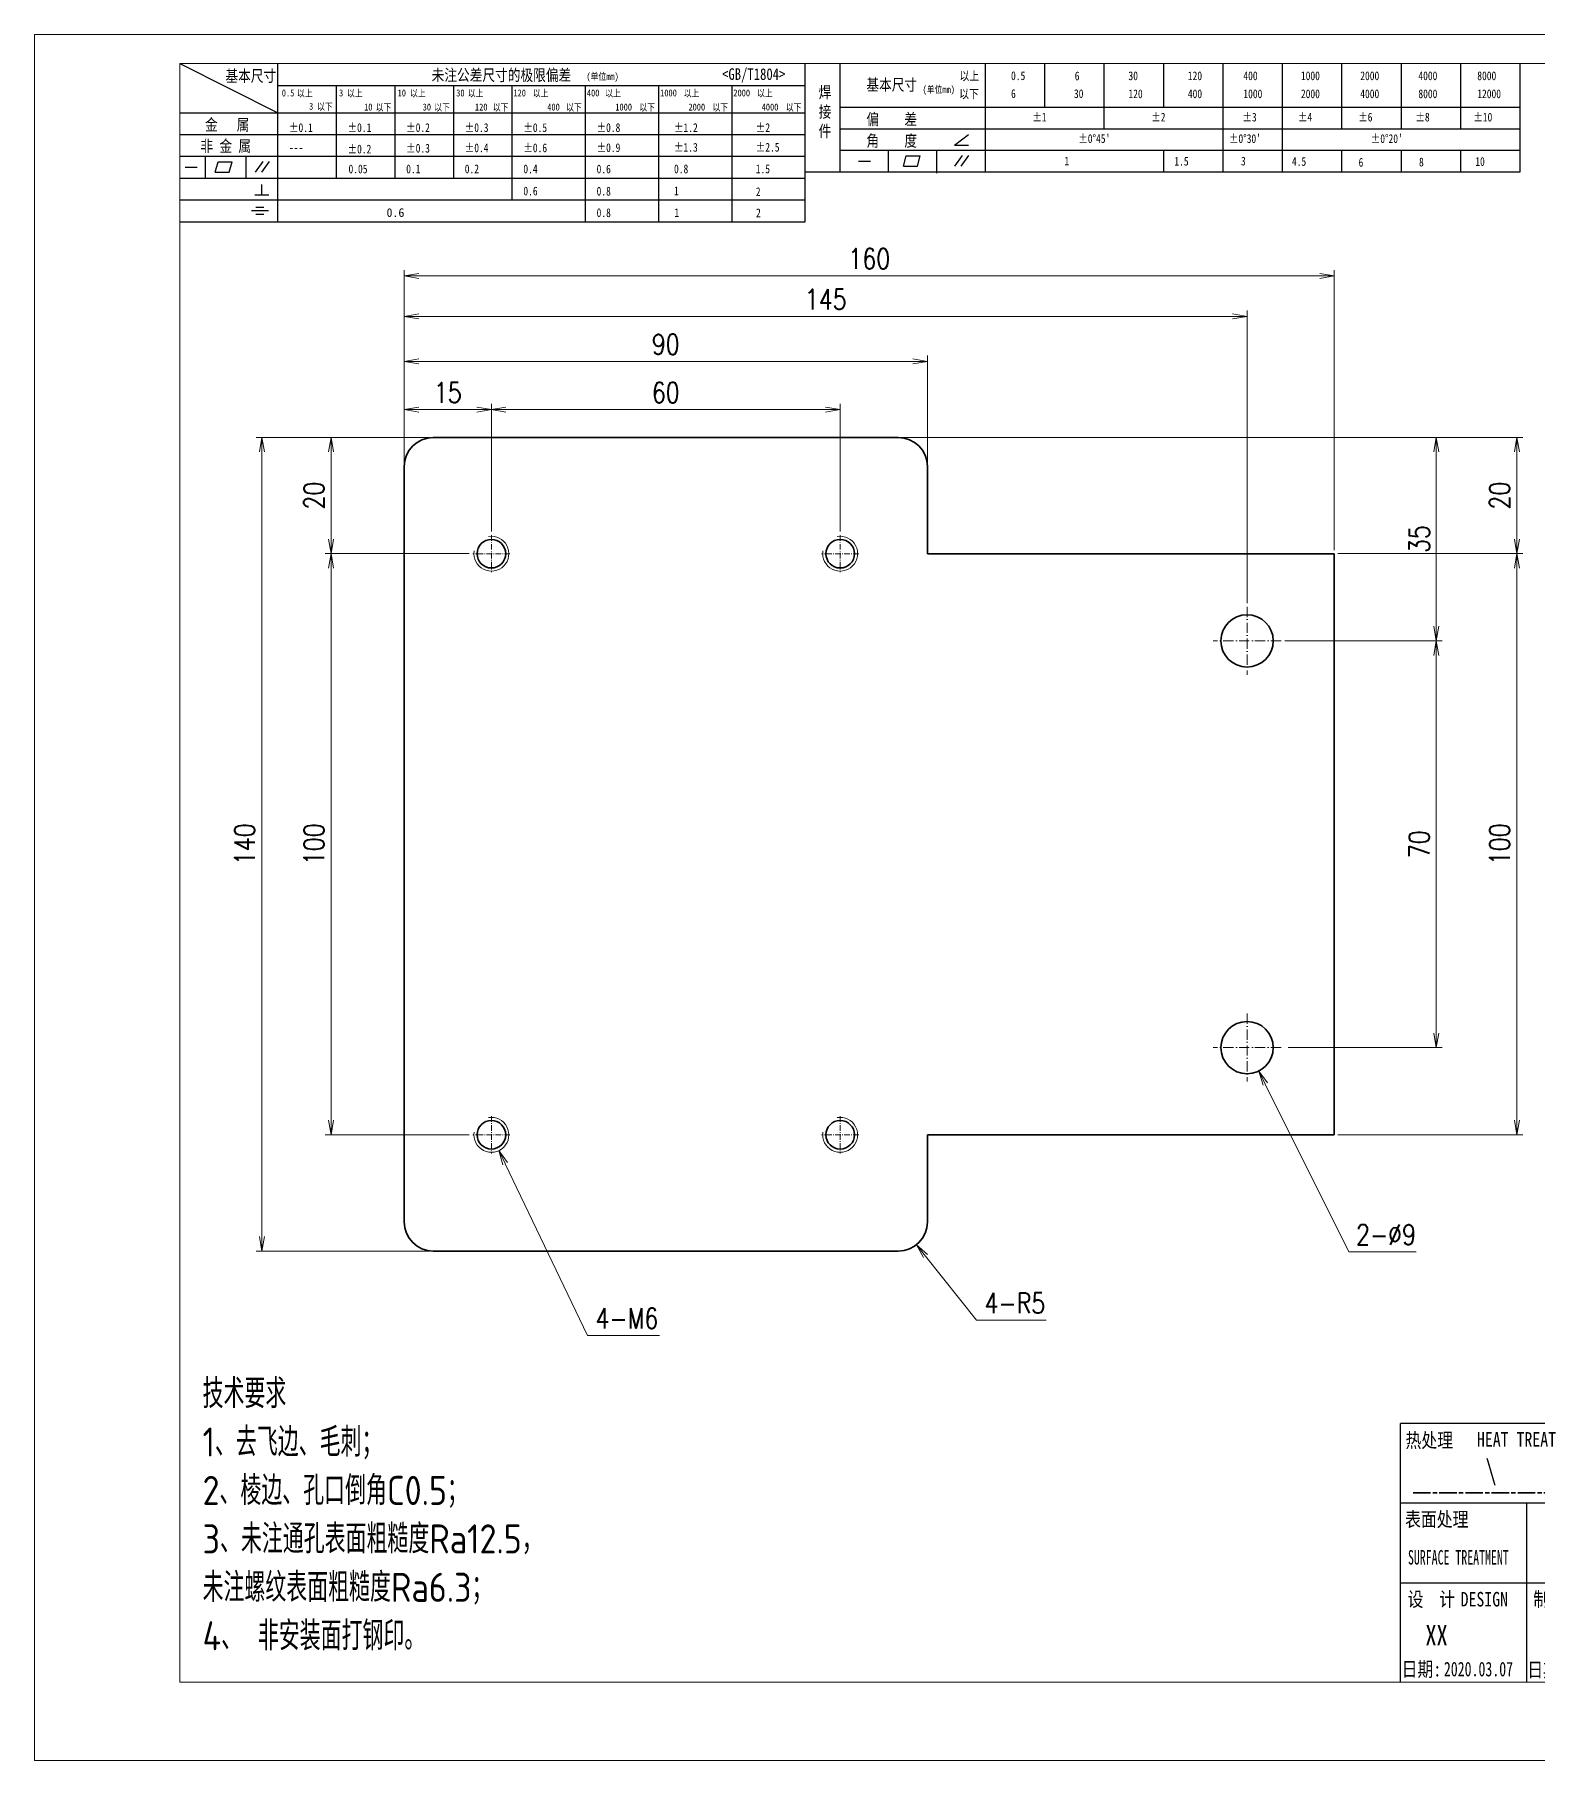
# Model space of a CAD drawing. Header units: millimetres. Extents: x 1333 to 78972, y -42879 to -5704.
# Drawn here: x 71804.2 to 72062.7, y -20114.1 to -19817.1 of the extents above; entities that cross this region are included whole.
import ezdxf
from ezdxf.enums import TextEntityAlignment as Align

# ---------------------------------------------------------------- set-up
doc = ezdxf.new("R2010")
doc.units = ezdxf.units.MM
doc.header["$LTSCALE"] = 0.5
doc.linetypes.add('AM_ISO08W050x2', pattern=[9, 6, -0.75, 1.5, -0.75])
doc.linetypes.add('DASHDOT', pattern=[18.5, 12, -3, 0.5, -3])
for name, color, linetype, lineweight in [('中心线', 2, 'AM_ISO08W050x2', 18), ('图框', 7, 'Continuous', 18), ('标注线', 3, 'Continuous', 18), ('热处理', 7, 'Continuous', 20), ('粗实线', 7, 'Continuous', 35), ('粗点划线', 6, 'AM_ISO08W050x2', 35), ('细实线', 3, 'Continuous', 18)]:
    doc.layers.add(name, color=color, linetype=linetype, lineweight=lineweight)
doc.layers.add('图框文字', color=7, linetype='Continuous')
doc.layers.add('打印', color=7, linetype='Continuous', lineweight=15, plot=False)
doc.layers.add('打印-禁用', color=7, linetype='Continuous', lineweight=15, plot=False)
doc.styles.add('DIM', font='romans.shx', dxfattribs={"width": 0.8, "bigfont": 'bigfont.shx'})
doc.styles.add('国标', font='simfang.ttf', dxfattribs={"width": 0.8})
doc.styles.add('机械长仿宋', font='gbenor.shx', dxfattribs={"height": 1, "bigfont": 'gbcbig.shx'})
doc.dimstyles.new('XR 1-1$0', dxfattribs={"dimtxt": 3.5, "dimasz": 2.5, "dimexe": 1, "dimexo": 0.625, "dimgap": 1.2, "dimtad": 1, "dimzin": 9, "dimdsep": 46, "dimtxsty": 'DIM', "dimblk": 'OPEN', "dimcen": 0, "dimclrd": 8, "dimclre": 8, "dimclrt": 2, "dimazin": 2, "dimtfac": 0.5, "dimtmove": 0, "dimatfit": 3, "dimldrblk": 'OPEN', "dimfxl": 1, "dimtolj": 2, "dimlwd": 18, "dimlwe": 18, "dimarcsym": 0})
doc.dimstyles.new('XR 1-1$3', dxfattribs={"dimtxt": 3.5, "dimasz": 2.5, "dimexe": 1, "dimexo": 0.625, "dimgap": 1.2, "dimtad": 1, "dimtoh": 1, "dimdsep": 46, "dimtxsty": 'DIM', "dimblk": 'OPEN', "dimcen": 0, "dimclrd": 8, "dimclre": 8, "dimclrt": 2, "dimazin": 2, "dimtfac": 0.5, "dimtofl": 0, "dimtmove": 0, "dimatfit": 3, "dimldrblk": 'OPEN', "dimfxl": 1, "dimtolj": 2, "dimlwd": 18, "dimlwe": 18, "dimarcsym": 0})
doc.dimstyles.new('XR 1-1$4', dxfattribs={"dimtxt": 3.5, "dimasz": 2.5, "dimexe": 1, "dimexo": 0.625, "dimgap": 1.2, "dimtad": 1, "dimtoh": 1, "dimdsep": 46, "dimtxsty": 'DIM', "dimblk": 'OPEN', "dimcen": 0, "dimclrd": 8, "dimclre": 8, "dimclrt": 2, "dimazin": 2, "dimtfac": 0.5, "dimtofl": 0, "dimtmove": 0, "dimatfit": 3, "dimldrblk": 'OPEN', "dimfxl": 1, "dimtolj": 2, "dimlwd": 18, "dimlwe": 18, "dimarcsym": 0})

# ---------------------------------------------------------------- blocks, each defined once
blk = doc.blocks.new('GZDEH零件A3图框V01版')
at = {"layer": '图框', "linetype": 'Continuous'}
for p, q in [((2882.49, -1554.46), (2882.49, -1832.96)), ((3272.49, -1554.46), (2882.49, -1554.46)), ((2882.49, -1832.96), (3272.49, -1832.96))]:
    blk.add_line(p, q, dxfattribs=at)
at = {"layer": '图框文字', "color": 9}
for p, q in [((2882.49, -1554.46), (2899.37, -1562.92)), ((2899.37, -1581.67), (2899.37, -1554.46)), ((2990.09, -1581.67), (2990.09, -1554.46)), ((2996.09, -1573.08), (2996.09, -1554.46)), ((3021.09, -1561.98), (3021.09, -1554.46)), ((3031.31, -1561.98), (3031.31, -1554.46)), ((3041.53, -1561.98), (3041.53, -1554.46)), ((3051.75, -1561.98), (3051.75, -1554.46)), ((3061.98, -1561.98), (3061.98, -1554.46)), ((3072.2, -1561.98), (3072.2, -1554.46)), ((3082.42, -1561.98), (3082.42, -1554.46)), ((3092.64, -1561.98), (3092.64, -1554.46)), ((3102.86, -1561.98), (3102.86, -1554.46)), ((3113.09, -1573.08), (3113.09, -1554.46)), ((2899.37, -1558.24), (2990.09, -1558.24)), ((2909.45, -1574.17), (2909.45, -1558.24)), ((2919.53, -1574.17), (2919.53, -1558.24)), ((2929.61, -1574.17), (2929.61, -1558.24)), ((2939.69, -1577.92), (2939.69, -1558.24)), ((2952.29, -1581.67), (2952.29, -1558.24)), ((2964.89, -1581.67), (2964.89, -1558.24)), ((2977.49, -1581.67), (2977.49, -1558.24)), ((2996.09, -1561.98), (3113.09, -1561.98)), ((3021.09, -1573.08), (3021.09, -1561.98)), ((3041.53, -1565.68), (3041.53, -1561.98)), ((3061.98, -1573.08), (3061.98, -1561.98)), ((3072.2, -1573.08), (3072.2, -1561.98)), ((3082.42, -1565.68), (3082.42, -1561.98)), ((3092.64, -1565.68), (3092.64, -1561.98)), ((3102.86, -1565.68), (3102.86, -1561.98)), ((2882.49, -1562.92), (2990.09, -1562.92)), ((2882.49, -1566.67), (2990.09, -1566.67)), ((2996.09, -1565.68), (3113.09, -1565.68)), ((3015.75, -1568.51), (3018.15, -1566.66)), ((2882.49, -1570.42), (2990.09, -1570.42)), ((2886.92, -1574.12), (2886.92, -1570.42)), ((2893.91, -1574.12), (2893.91, -1570.42)), ((2996.09, -1569.38), (3113.09, -1569.38)), ((3004.42, -1573.08), (3004.42, -1569.38)), ((3006.97, -1572.12), (3007.45, -1570.33)), ((3007.45, -1570.33), (3009.86, -1570.33)), ((3009.39, -1572.12), (3009.86, -1570.33)), ((3012.75, -1573.08), (3012.75, -1569.38)), ((3015.75, -1568.51), (3018.15, -1568.51)), ((3015.81, -1572.12), (3017.15, -1570.26)), ((3016.89, -1572.12), (3018.23, -1570.26)), ((3051.75, -1573.08), (3051.75, -1569.38)), ((3082.42, -1573.08), (3082.42, -1569.48)), ((3092.64, -1573.08), (3092.64, -1569.38)), ((3102.86, -1573.08), (3102.86, -1569.38)), ((2883.43, -1572.27), (2885.49, -1572.27)), ((2888.59, -1573.16), (2889.07, -1571.37)), ((2888.59, -1573.16), (2891, -1573.16)), ((2889.07, -1571.37), (2891.48, -1571.37)), ((2891, -1573.16), (2891.48, -1571.37)), ((2895.52, -1573.16), (2896.85, -1571.3)), ((2896.6, -1573.16), (2897.94, -1571.3)), ((2990.09, -1573.08), (3113.09, -1573.08)), ((2999.26, -1571.23), (3001.32, -1571.23)), ((3006.97, -1572.12), (3009.39, -1572.12)), ((3012.75, -1573.33), (3012.75, -1573.08)), ((2882.49, -1574.17), (2990.09, -1574.17)), ((2895.42, -1577.05), (2897.81, -1577.05)), ((2896.58, -1577.05), (2896.58, -1575.28)), ((2882.49, -1577.92), (2990.09, -1577.92)), ((2894.79, -1579.77), (2897.77, -1579.77)), ((2895.57, -1579.17), (2896.92, -1579.17)), ((2882.49, -1581.67), (2990.09, -1581.67)), ((2895.57, -1580.37), (2896.93, -1580.37)), ((3272.49, -1788.46), (3092.49, -1788.46)), ((3181.99, -1802.21), (3092.49, -1802.21)), ((3114.17, -1802.21), (3114.17, -1815.96)), ((3181.99, -1815.96), (3092.49, -1815.96)), ((3114.17, -1815.96), (3114.17, -1832.96)), ((3114.17, -1815.96), (3114.17, -1832.96))]:
    blk.add_line(p, q, dxfattribs=at)
at = {"layer": '图框文字', "color": 7}
blk.add_line((3272.49, -1788.46), (3092.49, -1788.46), dxfattribs=at)
at = {"layer": '图框文字', "color": 9, "linetype": 'Continuous'}
blk.add_line((3092.49, -1832.96), (3092.49, -1788.46), dxfattribs=at)
at = {"layer": '打印-禁用', "linetype": 'Continuous'}
for p, q in [((2857.49, -1549.46), (2857.49, -1846.46)), ((3277.49, -1549.46), (2857.49, -1549.46)), ((2857.49, -1846.46), (3277.49, -1846.46))]:
    blk.add_line(p, q, dxfattribs=at)
at = {"layer": '图框文字', "color": 9, "style": '国标'}
for s, height, width, p in [('基本尺寸', 2, 0.8, (2890.33, -1557.58)), ('未注公差尺寸的极限偏差', 2, 0.8, (2925.81, -1557.44)), ('<GB/T1804>', 2, 0.8, (2975.78, -1557.27)), ('以上', 1.5, 0.8, (3016.64, -1557.33)), ('0.5', 1.5, 0.8, (3025.49, -1557.3)), ('6', 1.5, 0.8, (3036.45, -1557.34)), ('30', 1.5, 0.8, (3045.69, -1557.31)), ('120', 1.5, 0.8, (3055.91, -1557.31)), ('400', 1.5, 0.8, (3065.46, -1557.31)), ('1000', 1.5, 0.8, (3075.36, -1557.31)), ('2000', 1.5, 0.8, (3085.57, -1557.31)), ('4000', 1.5, 0.8, (3095.57, -1557.31)), ('8000', 1.5, 0.8, (3105.7, -1557.31)), ('30', 1.2, 0.8, (2930.04, -1560.11)), ('基本尺寸', 2, 0.8, (3000.6, -1559.1)), ('以下', 1.5, 0.8, (3016.58, -1560.43)), ('6', 1.5, 0.8, (3025.49, -1560.38)), ('30', 1.5, 0.8, (3036.31, -1560.39)), ('120', 1.5, 0.8, (3045.69, -1560.41)), ('400', 1.5, 0.8, (3055.91, -1560.41)), ('1000', 1.5, 0.8, (3065.46, -1560.41)), ('2000', 1.5, 0.8, (3075.36, -1560.41)), ('4000', 1.5, 0.8, (3085.57, -1560.41)), ('8000', 1.5, 0.8, (3095.57, -1560.41)), ('12000', 1.5, 0.8, (3105.7, -1560.41)), ('金   属', 2, 0.8, (2886.82, -1565.98)), ('±0.1', 1.5, 0.8, (2901.27, -1566.23)), ('±0.1', 1.5, 0.8, (2911.35, -1566.23)), ('±0.2', 1.5, 0.8, (2921.43, -1566.23)), ('±0.3', 1.5, 0.8, (2931.51, -1566.23)), ('±0.5', 1.5, 0.8, (2941.59, -1566.23)), ('±0.8', 1.5, 0.8, (2954.19, -1566.23)), ('±1.2', 1.5, 0.8, (2967.51, -1566.23)), ('±2', 1.5, 0.8, (2981.58, -1566.23)), ('偏    差', 2, 0.8, (3000.6, -1565.04)), ('±1', 1.5, 0.8, (3029.16, -1564.42)), ('±2', 1.5, 0.8, (3049.61, -1564.42)), ('±3', 1.5, 0.8, (3065.3, -1564.42)), ('±4', 1.5, 0.8, (3074.85, -1564.42)), ('±6', 1.5, 0.8, (3085.22, -1564.42)), ('±8', 1.5, 0.8, (3095.06, -1564.42)), ('±10', 1.5, 0.8, (3105.02, -1564.42)), ('非 金 属', 2, 0.8, (2886.02, -1569.65)), ('±0.3', 1.5, 0.8, (2921.43, -1569.77)), ('±0.4', 1.5, 0.8, (2931.51, -1569.71)), ('±0.6', 1.5, 0.8, (2941.59, -1569.71)), ('±0.9', 1.5, 0.8, (2954.19, -1569.68)), ('±1.3', 1.5, 0.8, (2967.51, -1569.62)), ('±2.5', 1.5, 0.8, (2981.58, -1569.61)), ('角    度', 2, 0.8, (3000.6, -1568.74)), ("±0%%D45'", 1.5, 0.8, (3037.06, -1568.12)), ("±0%%D30'", 1.5, 0.8, (3062.98, -1568.12)), ("±0%%D20'", 1.5, 0.8, (3087.38, -1568.12)), ('---', 1.5, 0.8, (2901.27, -1569.65)), ('±0.2', 1.5, 0.8, (2911.35, -1569.92)), ('1', 1.5, 0.8, (3034.69, -1571.98)), ('1.5', 1.5, 0.8, (3053.59, -1572.01)), ('3', 1.5, 0.8, (3065.05, -1571.98)), ('4.5', 1.5, 0.8, (3073.82, -1572.05)), ('6', 1.5, 0.8, (3085.28, -1572.19)), ('8', 1.5, 0.8, (3095.68, -1572.15)), ('10', 1.5, 0.8, (3105.36, -1572.06)), ('0.1', 1.5, 0.8, (2921.43, -1573.34)), ('0.2', 1.5, 0.8, (2931.51, -1573.33)), ('0.4', 1.5, 0.8, (2941.59, -1573.33)), ('0.6', 1.5, 0.8, (2954.19, -1573.35)), ('0.8', 1.5, 0.8, (2967.51, -1573.33)), ('1.5', 1.5, 0.8, (2981.58, -1573.34)), ('0.6', 1.5, 0.8, (2941.59, -1577.14)), ('0.8', 1.5, 0.8, (2954.19, -1577.17)), ('1', 1.5, 0.8, (2967.51, -1577.12)), ('2', 1.5, 0.8, (2981.58, -1577.26)), ('0.8', 1.5, 0.8, (2954.19, -1580.87)), ('1', 1.5, 0.8, (2967.59, -1580.86)), ('2', 1.5, 0.8, (2981.62, -1580.89)), ('热处理', 2.5, 0.8, (3093.35, -1792.61)), ('表面处理', 2.5, 0.8, (3093.27, -1806.21)), ('SURFACE TREATMENT', 2.5, 0.6, (3093.77, -1812.75)), (' DESIGN', 2.5, 0.8, (3101.47, -1819.96))]:
    blk.add_text(s, height=height, dxfattribs=dict(at, width=width)).set_placement(p)
at = {"layer": '图框文字', "color": 9, "lineweight": 15, "style": '国标', "width": 0.8}
for s, p in [('(单位mm)', (2952.44, -1557.27)), ('0.5', (2900.03, -1560.11)), ('以上', (2902.64, -1560.16)), ('3', (2909.88, -1560.11)), ('以上', (2911.25, -1560.16)), ('10', (2919.96, -1560.11)), ('以上', (2922.09, -1560.16)), ('以上', (2932.02, -1560.16)), ('120', (2939.88, -1560.11)), ('以上', (2943.21, -1560.16)), ('400', (2952.52, -1560.11)), ('以上', (2955.68, -1560.16)), ('1000', (2965.12, -1560.11)), ('以上', (2969.16, -1560.16)), ('2000', (2977.72, -1560.11)), ('以上', (2981.8, -1560.16)), ('(单位mm)', (3010.27, -1559.51)), ('3', (2904.73, -1562.41)), ('以下', (2906.1, -1562.46)), ('10', (2914.19, -1562.54)), ('以下', (2916.18, -1562.59)), ('30', (2924.27, -1562.54)), ('以下', (2926.26, -1562.59)), ('120', (2933.26, -1562.54)), ('以下', (2936.34, -1562.59)), ('400', (2945.7, -1562.54)), ('以下', (2948.94, -1562.59)), ('1000', (2957.41, -1562.54)), ('以下', (2961.54, -1562.59)), ('2000', (2969.99, -1562.54)), ('以下', (2974.14, -1562.59)), ('4000', (2982.59, -1562.54)), ('以下', (2986.74, -1562.59))]:
    blk.add_text(s, height=1.2, dxfattribs=at).set_placement(p)
at = {"layer": '图框文字', "color": 9, "lineweight": 13, "style": '国标'}
blk.add_text('0.6', height=1.5, dxfattribs=at).set_placement((2918.05, -1580.85))
at = {"layer": '图框文字', "color": 9, "style": '国标', "width": 0.8}
for s, p in [('HEAT TREAT', (3112.45, -1792.46)), ('设  计', (3097.79, -1819.96)), ('制  图', (3119.43, -1819.96)), ('日期:', (3096.09, -1832)), ('日期:', (3117.71, -1832.1))]:
    blk.add_text(s, height=2.5, dxfattribs=at).set_placement(p, align=Align.CENTER)
at = {"layer": '图框文字', "color": 9, "style": '国标'}
for s, insert, char_height, width, attachment_point in [('焊\\P接\\P件', (2992.39, -1558.41), 2, 3.1877, 1), ('0.05', (2911.51, -1573.37), 1.5, 5.1982, 7)]:
    blk.add_mtext(s, dxfattribs=dict(at, insert=insert, char_height=char_height, width=width, attachment_point=attachment_point))
blk = doc.blocks.new('DEH A3')
at = {"layer": '图框'}
blk.add_blockref('GZDEH零件A3图框V01版', (-2857.49, 1846.46), dxfattribs=at)
blk = doc.blocks.new('_Open')
at = {"color": 0, "linetype": 'ByBlock', "lineweight": -2}
for p, q in [((-1, 0.17), (0, 0)), ((-1, -0.17), (0, 0)), ((0, 0), (-1, 0))]:
    blk.add_line(p, q, dxfattribs=at)
blk = doc.blocks.new('*D909')
at = {"layer": 'Defpoints', "color": 0, "transparency": 16777216}
for p in [(72027.78, -19858.6), (71867.78, -19891.4), (72027.78, -19906.4)]:
    blk.add_point(p, dxfattribs=at)
at = {"layer": '标注线', "color": 8, "lineweight": 18, "transparency": 16777216}
for p, q in [((71867.78, -19890.78), (71867.78, -19857.6)), ((71870.28, -19858.6), (72025.28, -19858.6)), ((72027.78, -19905.78), (72027.78, -19857.6))]:
    blk.add_line(p, q, dxfattribs=at)
at = {"layer": '标注线', "color": 8, "lineweight": 18, "transparency": 16777216, "xscale": 2.5, "yscale": 2.5, "zscale": 2.5, "rotation": 180}
blk.add_blockref('_Open', (71867.78, -19858.6), dxfattribs=at)
at = {"layer": '标注线', "color": 8, "lineweight": 18, "transparency": 16777216, "xscale": 2.5, "yscale": 2.5, "zscale": 2.5}
blk.add_blockref('_Open', (72027.78, -19858.6), dxfattribs=at)
at = {"layer": '标注线', "color": 2, "transparency": 16777216, "insert": (71947.78, -19855.65), "char_height": 3.5, "attachment_point": 5, "style": 'DIM'}
blk.add_mtext('\\A2;160', dxfattribs=at)
blk = doc.blocks.new('*D910')
at = {"layer": 'Defpoints', "color": 0, "transparency": 16777216}
for p in [(71957.78, -19873.31), (71867.78, -19891.84), (71957.78, -19891.84)]:
    blk.add_point(p, dxfattribs=at)
at = {"layer": '标注线', "color": 8, "lineweight": 18, "transparency": 16777216}
for p, q in [((71867.78, -19891.21), (71867.78, -19872.31)), ((71870.28, -19873.31), (71955.28, -19873.31)), ((71957.78, -19891.21), (71957.78, -19872.31))]:
    blk.add_line(p, q, dxfattribs=at)
at = {"layer": '标注线', "color": 8, "lineweight": 18, "transparency": 16777216, "xscale": 2.5, "yscale": 2.5, "zscale": 2.5, "rotation": 180}
blk.add_blockref('_Open', (71867.78, -19873.31), dxfattribs=at)
at = {"layer": '标注线', "color": 8, "lineweight": 18, "transparency": 16777216, "xscale": 2.5, "yscale": 2.5, "zscale": 2.5}
blk.add_blockref('_Open', (71957.78, -19873.31), dxfattribs=at)
at = {"layer": '标注线', "color": 2, "transparency": 16777216, "insert": (71912.78, -19870.36), "char_height": 3.5, "attachment_point": 5, "style": 'DIM'}
blk.add_mtext('\\A2;90', dxfattribs=at)
blk = doc.blocks.new('*D911')
at = {"layer": 'Defpoints', "color": 0, "transparency": 16777216}
for p in [(71882.78, -19881.62), (71867.78, -19891.84), (71882.78, -19903.21)]:
    blk.add_point(p, dxfattribs=at)
at = {"layer": '标注线', "color": 8, "lineweight": 18, "transparency": 16777216}
for p, q in [((71867.78, -19891.21), (71867.78, -19880.62)), ((71882.78, -19902.58), (71882.78, -19880.62)), ((71870.28, -19881.62), (71880.28, -19881.62))]:
    blk.add_line(p, q, dxfattribs=at)
at = {"layer": '标注线', "color": 8, "lineweight": 18, "transparency": 16777216, "xscale": 2.5, "yscale": 2.5, "zscale": 2.5, "rotation": 180}
blk.add_blockref('_Open', (71867.78, -19881.62), dxfattribs=at)
at = {"layer": '标注线', "color": 8, "lineweight": 18, "transparency": 16777216, "xscale": 2.5, "yscale": 2.5, "zscale": 2.5}
blk.add_blockref('_Open', (71882.78, -19881.62), dxfattribs=at)
at = {"layer": '标注线', "color": 2, "transparency": 16777216, "insert": (71875.28, -19878.67), "char_height": 3.5, "attachment_point": 5, "style": 'DIM'}
blk.add_mtext('\\A2;15', dxfattribs=at)
blk = doc.blocks.new('*D912')
at = {"layer": 'Defpoints', "color": 0, "transparency": 16777216}
for p in [(71942.78, -19881.62), (71882.78, -19903.21), (71942.78, -19903.21)]:
    blk.add_point(p, dxfattribs=at)
at = {"layer": '标注线', "color": 8, "lineweight": 18, "transparency": 16777216}
for p, q in [((71882.78, -19902.58), (71882.78, -19880.62)), ((71942.78, -19902.58), (71942.78, -19880.62)), ((71885.28, -19881.62), (71940.28, -19881.62))]:
    blk.add_line(p, q, dxfattribs=at)
at = {"layer": '标注线', "color": 8, "lineweight": 18, "transparency": 16777216, "xscale": 2.5, "yscale": 2.5, "zscale": 2.5, "rotation": 180}
blk.add_blockref('_Open', (71882.78, -19881.62), dxfattribs=at)
at = {"layer": '标注线', "color": 8, "lineweight": 18, "transparency": 16777216, "xscale": 2.5, "yscale": 2.5, "zscale": 2.5}
blk.add_blockref('_Open', (71942.78, -19881.62), dxfattribs=at)
at = {"layer": '标注线', "color": 2, "transparency": 16777216, "insert": (71912.78, -19878.67), "char_height": 3.5, "attachment_point": 5, "style": 'DIM'}
blk.add_mtext('\\A2;60', dxfattribs=at)
blk = doc.blocks.new('*D913')
at = {"layer": 'Defpoints', "color": 0, "transparency": 16777216}
for p in [(72012.78, -19865.58), (71867.78, -19891.4), (72012.78, -19915.55)]:
    blk.add_point(p, dxfattribs=at)
at = {"layer": '标注线', "color": 8, "lineweight": 18, "transparency": 16777216}
for p, q in [((71867.78, -19890.78), (71867.78, -19864.58)), ((71870.28, -19865.58), (72010.28, -19865.58)), ((72012.78, -19914.93), (72012.78, -19864.58))]:
    blk.add_line(p, q, dxfattribs=at)
at = {"layer": '标注线', "color": 8, "lineweight": 18, "transparency": 16777216, "xscale": 2.5, "yscale": 2.5, "zscale": 2.5, "rotation": 180}
blk.add_blockref('_Open', (71867.78, -19865.58), dxfattribs=at)
at = {"layer": '标注线', "color": 8, "lineweight": 18, "transparency": 16777216, "xscale": 2.5, "yscale": 2.5, "zscale": 2.5}
blk.add_blockref('_Open', (72012.78, -19865.58), dxfattribs=at)
at = {"layer": '标注线', "color": 2, "transparency": 16777216, "insert": (71940.28, -19862.63), "char_height": 3.5, "attachment_point": 5, "style": 'DIM'}
blk.add_mtext('\\A2;145', dxfattribs=at)
blk = doc.blocks.new('*D914')
at = {"layer": 'Defpoints', "color": 0, "transparency": 16777216}
for p in [(71855.2, -19886.4), (71872.78, -19886.4), (71879.58, -19906.4)]:
    blk.add_point(p, dxfattribs=at)
at = {"layer": '标注线', "color": 8, "lineweight": 18, "transparency": 16777216}
for p, q in [((71872.15, -19886.4), (71854.2, -19886.4)), ((71855.2, -19903.9), (71855.2, -19888.9)), ((71878.96, -19906.4), (71854.2, -19906.4))]:
    blk.add_line(p, q, dxfattribs=at)
at = {"layer": '标注线', "color": 8, "lineweight": 18, "transparency": 16777216, "xscale": 2.5, "yscale": 2.5, "zscale": 2.5}
for p, rotation in [((71855.2, -19886.4), 90), ((71855.2, -19906.4), 270)]:
    blk.add_blockref('_Open', p, dxfattribs=dict(at, rotation=rotation))
at = {"layer": '标注线', "color": 2, "transparency": 16777216, "insert": (71852.25, -19896.4), "char_height": 3.5, "attachment_point": 5, "rotation": 90, "style": 'DIM'}
blk.add_mtext('\\A2;20', dxfattribs=at)
blk = doc.blocks.new('*D915')
at = {"layer": 'Defpoints', "color": 0, "transparency": 16777216}
for p in [(71879.58, -19906.4), (71855.2, -20006.4), (71879.58, -20006.4)]:
    blk.add_point(p, dxfattribs=at)
at = {"layer": '标注线', "color": 8, "lineweight": 18, "transparency": 16777216}
for p, q in [((71878.96, -19906.4), (71854.2, -19906.4)), ((71855.2, -19908.9), (71855.2, -20003.9)), ((71878.96, -20006.4), (71854.2, -20006.4))]:
    blk.add_line(p, q, dxfattribs=at)
at = {"layer": '标注线', "color": 8, "lineweight": 18, "transparency": 16777216, "xscale": 2.5, "yscale": 2.5, "zscale": 2.5}
for p, rotation in [((71855.2, -19906.4), 90), ((71855.2, -20006.4), 270)]:
    blk.add_blockref('_Open', p, dxfattribs=dict(at, rotation=rotation))
at = {"layer": '标注线', "color": 2, "transparency": 16777216, "insert": (71852.25, -19956.4), "char_height": 3.5, "attachment_point": 5, "rotation": 90, "style": 'DIM'}
blk.add_mtext('\\A2;100', dxfattribs=at)
blk = doc.blocks.new('*D916')
at = {"layer": 'Defpoints', "color": 0, "transparency": 16777216}
for p in [(71843.29, -19886.4), (71872.78, -19886.4), (71872.78, -20026.4)]:
    blk.add_point(p, dxfattribs=at)
at = {"layer": '标注线', "color": 8, "lineweight": 18, "transparency": 16777216}
for p, q in [((71872.15, -19886.4), (71842.29, -19886.4)), ((71843.29, -20023.9), (71843.29, -19888.9)), ((71872.15, -20026.4), (71842.29, -20026.4))]:
    blk.add_line(p, q, dxfattribs=at)
at = {"layer": '标注线', "color": 8, "lineweight": 18, "transparency": 16777216, "xscale": 2.5, "yscale": 2.5, "zscale": 2.5}
for p, rotation in [((71843.29, -19886.4), 90), ((71843.29, -20026.4), 270)]:
    blk.add_blockref('_Open', p, dxfattribs=dict(at, rotation=rotation))
at = {"layer": '标注线', "color": 2, "transparency": 16777216, "insert": (71840.34, -19956.4), "char_height": 3.5, "attachment_point": 5, "rotation": 90, "style": 'DIM'}
blk.add_mtext('\\A2;140', dxfattribs=at)
blk = doc.blocks.new('*D917')
at = {"layer": 'Defpoints', "color": 0, "transparency": 16777216}
for p in [(71952.78, -19886.4), (72018.63, -19921.4), (72045.34, -19921.4)]:
    blk.add_point(p, dxfattribs=at)
at = {"layer": '标注线', "color": 8, "lineweight": 18, "transparency": 16777216}
for p, q in [((71953.4, -19886.4), (72046.34, -19886.4)), ((72045.34, -19888.9), (72045.34, -19918.9)), ((72019.25, -19921.4), (72046.34, -19921.4))]:
    blk.add_line(p, q, dxfattribs=at)
at = {"layer": '标注线', "color": 8, "lineweight": 18, "transparency": 16777216, "xscale": 2.5, "yscale": 2.5, "zscale": 2.5}
for p, rotation in [((72045.34, -19886.4), 90), ((72045.34, -19921.4), 270)]:
    blk.add_blockref('_Open', p, dxfattribs=dict(at, rotation=rotation))
at = {"layer": '标注线', "color": 2, "transparency": 16777216, "insert": (72042.39, -19903.9), "char_height": 3.5, "attachment_point": 5, "rotation": 90, "style": 'DIM'}
blk.add_mtext('\\A2;35', dxfattribs=at)
blk = doc.blocks.new('*D918')
at = {"layer": 'Defpoints', "color": 0, "transparency": 16777216}
for p in [(72019.25, -19921.4), (72019.25, -19991.4), (72045.34, -19991.4)]:
    blk.add_point(p, dxfattribs=at)
at = {"layer": '标注线', "color": 8, "lineweight": 18, "transparency": 16777216}
for p, q in [((72019.88, -19921.4), (72046.34, -19921.4)), ((72045.34, -19923.9), (72045.34, -19988.9)), ((72019.88, -19991.4), (72046.34, -19991.4))]:
    blk.add_line(p, q, dxfattribs=at)
at = {"layer": '标注线', "color": 8, "lineweight": 18, "transparency": 16777216, "xscale": 2.5, "yscale": 2.5, "zscale": 2.5}
for p, rotation in [((72045.34, -19921.4), 90), ((72045.34, -19991.4), 270)]:
    blk.add_blockref('_Open', p, dxfattribs=dict(at, rotation=rotation))
at = {"layer": '标注线', "color": 2, "transparency": 16777216, "insert": (72042.39, -19956.4), "char_height": 3.5, "attachment_point": 5, "rotation": 90, "style": 'DIM'}
blk.add_mtext('\\A2;70', dxfattribs=at)
blk = doc.blocks.new('*D919')
at = {"layer": 'Defpoints', "color": 0, "transparency": 16777216}
for p in [(71952.78, -19886.4), (72027.78, -19906.4), (72059.2, -19906.4)]:
    blk.add_point(p, dxfattribs=at)
at = {"layer": '标注线', "color": 8, "lineweight": 18, "transparency": 16777216}
for p, q in [((71953.4, -19886.4), (72060.2, -19886.4)), ((72059.2, -19888.9), (72059.2, -19903.9)), ((72028.4, -19906.4), (72060.2, -19906.4))]:
    blk.add_line(p, q, dxfattribs=at)
at = {"layer": '标注线', "color": 8, "lineweight": 18, "transparency": 16777216, "xscale": 2.5, "yscale": 2.5, "zscale": 2.5}
for p, rotation in [((72059.2, -19886.4), 90), ((72059.2, -19906.4), 270)]:
    blk.add_blockref('_Open', p, dxfattribs=dict(at, rotation=rotation))
at = {"layer": '标注线', "color": 2, "transparency": 16777216, "insert": (72056.25, -19896.4), "char_height": 3.5, "attachment_point": 5, "rotation": 90, "style": 'DIM'}
blk.add_mtext('\\A2;20', dxfattribs=at)
blk = doc.blocks.new('*D920')
at = {"layer": 'Defpoints', "color": 0, "transparency": 16777216}
for p in [(72027.78, -19906.4), (72027.78, -20006.4), (72059.2, -20006.4)]:
    blk.add_point(p, dxfattribs=at)
at = {"layer": '标注线', "color": 8, "lineweight": 18, "transparency": 16777216}
for p, q in [((72028.4, -19906.4), (72060.2, -19906.4)), ((72059.2, -19908.9), (72059.2, -20003.9)), ((72028.4, -20006.4), (72060.2, -20006.4))]:
    blk.add_line(p, q, dxfattribs=at)
at = {"layer": '标注线', "color": 8, "lineweight": 18, "transparency": 16777216, "xscale": 2.5, "yscale": 2.5, "zscale": 2.5}
for p, rotation in [((72059.2, -19906.4), 90), ((72059.2, -20006.4), 270)]:
    blk.add_blockref('_Open', p, dxfattribs=dict(at, rotation=rotation))
at = {"layer": '标注线', "color": 2, "transparency": 16777216, "insert": (72056.25, -19956.4), "char_height": 3.5, "attachment_point": 5, "rotation": 90, "style": 'DIM'}
blk.add_mtext('\\A2;100', dxfattribs=at)
blk = doc.blocks.new('*D922')
at = {"layer": 'Defpoints', "color": 0, "transparency": 16777216}
for p in [(71881.48, -20003.7), (71884.07, -20009.11)]:
    blk.add_point(p, dxfattribs=at)
at = {"layer": '标注线', "color": 8, "lineweight": 18, "transparency": 16777216}
for p, q in [((71899.29, -20040.94), (71885.15, -20011.37)), ((71911.69, -20040.94), (71899.29, -20040.94))]:
    blk.add_line(p, q, dxfattribs=at)
at = {"layer": '标注线', "color": 8, "lineweight": 18, "transparency": 16777216, "xscale": 2.5, "yscale": 2.5, "zscale": 2.5, "rotation": 115.5589691043813}
blk.add_blockref('_Open', (71884.07, -20009.11), dxfattribs=at)
at = {"layer": '标注线', "color": 2, "transparency": 16777216, "insert": (71906.09, -20037.99), "char_height": 3.5, "attachment_point": 5, "style": 'DIM'}
blk.add_mtext('\\A2;{\\Fromans,bigfont|c134;4-M6}', dxfattribs=at)
blk = doc.blocks.new('*D923')
at = {"layer": 'Defpoints', "color": 0, "transparency": 16777216}
for p in [(71952.78, -20021.4), (71955.89, -20025.32)]:
    blk.add_point(p, dxfattribs=at)
at = {"layer": '标注线', "color": 8, "lineweight": 18, "transparency": 16777216}
for p, q in [((71966.23, -20038.32), (71957.45, -20027.27)), ((71978.23, -20038.32), (71966.23, -20038.32))]:
    blk.add_line(p, q, dxfattribs=at)
at = {"layer": '标注线', "color": 8, "lineweight": 18, "transparency": 16777216, "xscale": 2.5, "yscale": 2.5, "zscale": 2.5, "rotation": 128.4988640614368}
blk.add_blockref('_Open', (71955.89, -20025.32), dxfattribs=at)
at = {"layer": '标注线', "color": 2, "transparency": 16777216, "insert": (71972.83, -20035.37), "char_height": 3.5, "attachment_point": 5, "style": 'DIM'}
blk.add_mtext('\\A2;{\\Fromans,bigfont|c134;4-}R5', dxfattribs=at)
blk = doc.blocks.new('*D924')
at = {"layer": 'Defpoints', "color": 0, "transparency": 16777216}
for p in [(72010.77, -19987.38), (72014.79, -19995.43)]:
    blk.add_point(p, dxfattribs=at)
at = {"layer": '标注线', "color": 8, "lineweight": 18, "transparency": 16777216}
for p, q in [((72030.29, -20026.52), (72015.9, -19997.67)), ((72041.89, -20026.52), (72030.29, -20026.52))]:
    blk.add_line(p, q, dxfattribs=at)
at = {"layer": '标注线', "color": 8, "lineweight": 18, "transparency": 16777216, "xscale": 2.5, "yscale": 2.5, "zscale": 2.5, "rotation": 116.5081579423537}
blk.add_blockref('_Open', (72014.79, -19995.43), dxfattribs=at)
at = {"layer": '标注线', "color": 2, "transparency": 16777216, "insert": (72036.69, -20023.57), "char_height": 3.5, "attachment_point": 5, "style": 'DIM'}
blk.add_mtext('\\A2;{\\Fromans,bigfont|c134;2-}∅9', dxfattribs=at)

msp = doc.modelspace()

# ---------------------------------------------------------------- linework, layer by layer
at = {"layer": '中心线', "linetype": 'DASHDOT', "ltscale": 0.159802}
for p, q in [((71882.779, -19903.208), (71882.779, -19909.6)), ((71942.779, -19903.208), (71942.779, -19909.6)), ((71885.975, -19906.404), (71879.583, -19906.404)), ((71945.975, -19906.404), (71939.583, -19906.404)), ((71882.779, -20003.208), (71882.779, -20009.6)), ((71942.779, -20003.208), (71942.779, -20009.6)), ((71885.975, -20006.404), (71879.583, -20006.404)), ((71945.975, -20006.404), (71939.583, -20006.404))]:
    msp.add_line(p, q, dxfattribs=at)
at = {"layer": '中心线', "linetype": 'DASHDOT', "ltscale": 0.2925}
for p, q in [((72012.779, -19915.554), (72012.779, -19927.254)), ((72012.779, -19985.554), (72012.779, -19997.254))]:
    msp.add_line(p, q, dxfattribs=at)
at = {"layer": '中心线', "linetype": 'DASHDOT', "ltscale": 0.292499}
for p, q in [((72018.629, -19921.404), (72006.929, -19921.404)), ((72018.629, -19991.404), (72006.929, -19991.404))]:
    msp.add_line(p, q, dxfattribs=at)
at = {"layer": '打印'}
msp.add_lwpolyline([(71804.176, -19817.067), (72224.176, -19817.067), (72224.176, -20114.067), (71804.176, -20114.067)], close=True, dxfattribs=at)
at = {"layer": '粗实线'}
for p, q in [((71952.779, -19886.404), (71872.779, -19886.404)), ((71867.779, -20021.404), (71867.779, -19891.404)), ((72027.779, -19906.404), (71957.779, -19906.404)), ((72027.779, -19906.404), (72027.779, -20006.404)), ((71957.779, -20006.404), (72027.779, -20006.404)), ((71872.779, -20026.404), (71952.779, -20026.404))]:
    msp.add_line(p, q, dxfattribs=at)
at = {"layer": '粗实线', "ltscale": 0.375}
for p, q in [((71957.779, -19891.404), (71957.779, -19906.404)), ((71957.779, -20006.404), (71957.779, -20021.404))]:
    msp.add_line(p, q, dxfattribs=at)
at = {"layer": '粗实线'}
for centre, radius in [((71882.779, -19906.404), 2.458), ((71942.779, -19906.404), 2.458), ((72012.779, -19921.404), 4.5), ((72012.779, -19991.404), 4.5), ((71882.779, -20006.404), 2.458), ((71942.779, -20006.404), 2.458)]:
    msp.add_circle(centre, radius, dxfattribs=at)
for centre, start, end in [((71872.779, -19891.404), 90, 180), ((71952.779, -19891.404), 0, 90), ((71872.779, -20021.404), 180, 270), ((71952.779, -20021.404), 270, 0)]:
    msp.add_arc(centre, 5, start, end, dxfattribs=at)
at = {"layer": '粗点划线', "linetype": 'AM_ISO08W050x2'}
msp.add_line((72041.351, -20067.995), (72069.212, -20067.995), dxfattribs=at)
at = {"layer": '细实线'}
for centre in [(71882.779, -19906.404), (71942.779, -19906.404), (71882.779, -20006.404), (71942.779, -20006.404)]:
    msp.add_arc(centre, 3, 171.09423, 99.64448, dxfattribs=at)

# ---------------------------------------------------------------- block references
at = {"layer": '图框'}
msp.add_blockref('DEH A3', (71804.176, -20114.067), dxfattribs=at)

# ---------------------------------------------------------------- texts
at = {"layer": '图框文字', "color": 3, "style": '国标'}
for s, height, width, p in [('XX', 3.5, 0.8, (72043.474, -20094.251)), ('2020.03.07', 2.5, 0.7, (72046.639, -20099.587))]:
    msp.add_text(s, height=height, dxfattribs=dict(at, width=width)).set_placement(p)
at = {"layer": '标注线', "color": 2, "insert": (71833.089, -20095.136), "char_height": 5, "width": 114.82461, "attachment_point": 7, "style": '机械长仿宋'}
msp.add_mtext('\\A2;技术要求\\P1、去飞边、毛刺；\\P2、棱边、孔口倒角C0.5；\\P3、未注通孔表面粗糙度Ra12.5，\\P未注螺纹表面粗糙度Ra6.3；\\P{\\A0;4、\\C3; \\C2;非安装面打钢印。}', dxfattribs=at)
at = {"layer": '热处理', "color": 3, "style": '国标', "width": 0.8}
msp.add_text('\\', height=3.5, dxfattribs=at).set_placement((72054.756, -20065.871), align=Align.CENTER)

# ---------------------------------------------------------------- dimensions: what is measured, and where the dimension line sits
at = {"layer": '标注线'}
for base, p1, p2, picture, middle in [((72027.779, -19858.605), (71867.779, -19891.404), (72027.779, -19906.404), '*D909', (71947.779, -19855.655)), ((72012.779, -19865.577), (71867.779, -19891.404), (72012.779, -19915.554), '*D913', (71940.279, -19862.627)), ((71957.779, -19873.309), (71867.779, -19891.836), (71957.779, -19891.836), '*D910', (71912.779, -19870.359)), ((71882.779, -19881.624), (71867.779, -19891.836), (71882.779, -19903.208), '*D911', (71875.279, -19878.674)), ((71942.779, -19881.624), (71882.779, -19903.208), (71942.779, -19903.208), '*D912', (71912.779, -19878.674))]:
    dim = msp.add_linear_dim(base=base, p1=p1, p2=p2, dimstyle='XR 1-1$0', dxfattribs=at)
    dim.commit()
    dim.dimension.update_dxf_attribs({"geometry": picture, "text_midpoint": middle})
for base, p1, p2, picture, middle in [((71843.291, -19886.404), (71872.779, -20026.404), (71872.779, -19886.404), '*D916', (71840.341, -19956.404)), ((71855.201, -19886.404), (71879.583, -19906.404), (71872.779, -19886.404), '*D914', (71852.251, -19896.404)), ((72045.341, -19921.404), (71952.779, -19886.404), (72018.629, -19921.404), '*D917', (72042.391, -19903.904)), ((72059.197, -19906.404), (71952.779, -19886.404), (72027.779, -19906.404), '*D919', (72056.247, -19896.404)), ((71855.201, -20006.404), (71879.583, -19906.404), (71879.583, -20006.404), '*D915', (71852.251, -19956.404)), ((72059.197, -20006.404), (72027.779, -19906.404), (72027.779, -20006.404), '*D920', (72056.247, -19956.404)), ((72045.341, -19991.404), (72019.254, -19921.404), (72019.254, -19991.404), '*D918', (72042.391, -19956.404))]:
    dim = msp.add_linear_dim(base=base, p1=p1, p2=p2, angle=90, dimstyle='XR 1-1$0', dxfattribs=at)
    dim.commit()
    dim.dimension.update_dxf_attribs({"geometry": picture, "text_midpoint": middle})
for p1, p2, text, picture, middle in [((72010.771, -19987.377), (72014.788, -19995.431), '{\\Fromans,bigfont|c134;2-}<>', '*D924', (72036.694, -20026.522)), ((71881.485, -20003.698), (71884.073, -20009.111), '{\\Fromans,bigfont|c134;4-M6}', '*D922', (71906.093, -20040.935))]:
    dim = msp.add_diameter_dim_2p(p1=p1, p2=p2, text=text, dimstyle='XR 1-1$3', dxfattribs=at)
    dim.commit()
    dim.dimension.update_dxf_attribs({"geometry": picture, "text_midpoint": middle, "dimtype": 163})
dim = msp.add_radius_dim(center=(71952.779, -20021.404), mpoint=(71955.892, -20025.317), text='{\\Fromans,bigfont|c134;4-}<>', dimstyle='XR 1-1$4', dxfattribs=at)
dim.commit()
dim.dimension.update_dxf_attribs({"geometry": '*D923', "text_midpoint": (71972.833, -20038.318), "dimtype": 164})

doc.saveas('drawing.dxf')
